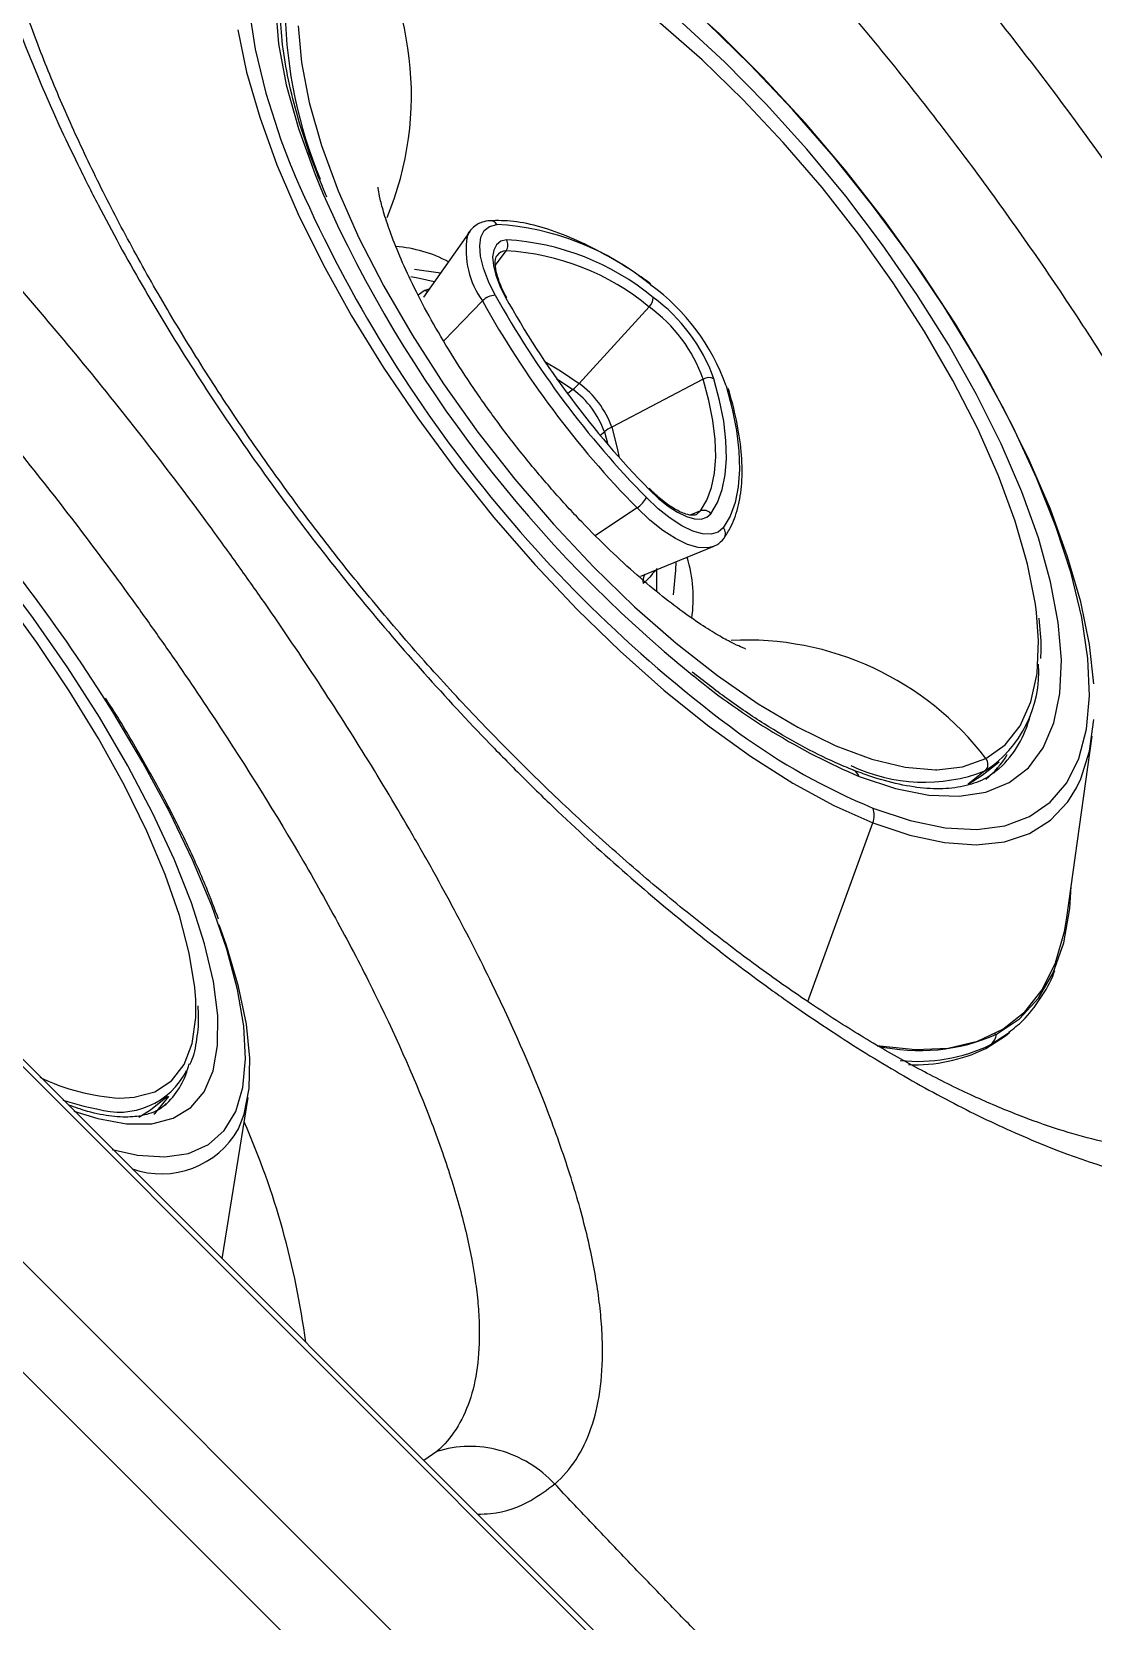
# Model space of a CAD drawing. Extents: x 527 to 611, y 788 to 934.
# Drawn here: x 537.179 to 539.494, y 815.588 to 819.057 of the extents above; entities that cross this region are included whole.
import ezdxf

# ---------------------------------------------------------------- set-up
doc = ezdxf.new("R2010")
doc.units = 0
doc.header["$MEASUREMENT"] = 0
doc.layers.add('1', color=4, linetype='Continuous')
doc.layers.add('GEOMETRY', color=3, linetype='Continuous', lineweight=25)

# ---------------------------------------------------------------- blocks, each defined once
blk = doc.blocks.new('2026_FLAIR')
at = {"layer": 'GEOMETRY'}
for p, q in [((11.0675, 15.2587), (10.9665, 15.1149)), ((11.0618, 15.2473), (11.0675, 15.2587)), ((11.1236, 15.1846), (11.1468, 15.2163)), ((11.1264, 15.2055), (11.1257, 15.2044)), ((11.0033, 15.1674), (10.9467, 15.1752)), ((10.9548, 15.1201), (10.9681, 15.1295)), ((10.9681, 15.1295), (10.9792, 15.133)), ((11.0951, 15.1069), (11.0106, 15.0195)), ((11.4591, 15.0937), (11.3061, 14.9267)), ((11.2568, 14.9373), (11.2921, 14.9135)), ((11.5767, 14.9361), (11.3772, 14.8315)), ((11.2921, 14.9135), (11.2807, 14.9044)), ((11.3518, 14.8138), (11.3611, 14.8212)), ((11.3611, 14.8212), (11.3687, 14.7938)), ((14.7715, 8.3276), (8.3313, 14.7713)), ((11.4324, 14.6552), (11.3416, 14.5946)), ((11.5708, 14.6485), (11.5499, 14.6398)), ((11.4407, 14.5065), (11.5987, 14.5708)), ((11.5987, 14.5708), (11.5946, 14.5694)), ((14.5159, 8.3424), (8.3459, 14.5158)), ((11.4752, 14.4745), (11.4756, 14.5232)), ((14.4919, 9.0335), (9.037, 14.4914)), ((14.5001, 9.0417), (9.0452, 14.4996)), ((12.37, 13.7611), (12.4254, 14.1568)), ((12.1855, 14.0718), (12.222, 14.1009)), ((12.2155, 14.0805), (12.2224, 14.0863)), ((11.9032, 14.0833), (11.9045, 14.0828)), ((12.1914, 14.081), (12.1548, 14.0519)), ((12.1548, 14.0519), (12.1855, 14.0718)), ((11.8046, 13.5782), (11.9469, 13.9679)), ((12.1931, 13.4754), (12.2362, 13.5033)), ((12.2028, 13.4831), (12.2445, 13.5099)), ((12.2131, 13.5076), (12.2167, 13.5066)), ((12.2362, 13.5033), (12.2459, 13.511)), ((12.1931, 13.4754), (12.2028, 13.4831)), ((10.3709, 13.3415), (10.4083, 13.3716)), ((10.4066, 13.3702), (10.4091, 13.3673)), ((10.4109, 13.3703), (10.4084, 13.3682)), ((10.5274, 13.0166), (10.5838, 13.3687)), ((10.3453, 13.3253), (10.3709, 13.3415)), ((10.9958, 12.5958), (10.9674, 12.5764))]:
    blk.add_line(p, q, dxfattribs=at)
at = {"layer": 'GEOMETRY', "flags": 128}
for points in [[(10.5615, 15.6989), (10.5807, 15.6062), (10.6092, 15.5076), (10.6468, 15.4041), (10.693, 15.2966), (10.7475, 15.1865), (10.8095, 15.0747), (10.8785, 14.9624), (10.9538, 14.8509), (11.0346, 14.7411), (11.1201, 14.6343), (11.2094, 14.5315), (11.3016, 14.4338), (11.3957, 14.3422), (11.4908, 14.2577), (11.5859, 14.181), (11.68, 14.1131), (11.7721, 14.0545), (11.8614, 14.0059), (11.9469, 13.9679)], [(11.0548, 16.0727), (10.9733, 16.1), (10.8976, 16.1157), (10.8285, 16.1195), (10.7668, 16.1114), (10.7131, 16.0916), (10.668, 16.0602), (10.6321, 16.0176), (10.6056, 15.9642), (10.589, 15.9007), (10.5824, 15.8277), (10.5858, 15.746), (10.5993, 15.6566), (10.6226, 15.5603), (10.6556, 15.4584), (10.677, 15.4021)], [(12.3909, 14.0439), (12.4004, 14.0638), (12.4195, 14.124), (12.4292, 14.1935)], [(12.4291, 14.2715), (12.4195, 14.3574), (12.4003, 14.4501), (12.3717, 14.5487), (12.3342, 14.6522), (12.2879, 14.7596), (12.2335, 14.8698), (12.1715, 14.9816), (12.1025, 15.0938), (12.0272, 15.2054), (11.9463, 15.3152), (11.8609, 15.422), (11.7716, 15.5248), (11.6794, 15.6225), (11.5853, 15.7141), (11.4902, 15.7986), (11.3951, 15.8753), (11.301, 15.9432), (11.2089, 16.0018), (11.1196, 16.0503), (11.0341, 16.0884)], [(11.947, 14.0001), (12.0285, 13.9728), (12.1042, 13.9572), (12.1733, 13.9534), (12.235, 13.9614), (12.2887, 13.9813), (12.3338, 14.0127), (12.3697, 14.0553), (12.3962, 14.1086), (12.4128, 14.1722), (12.4194, 14.2452), (12.416, 14.3268), (12.4025, 14.4163), (12.3791, 14.5125), (12.3462, 14.6145), (12.3039, 14.7211), (12.2529, 14.8311), (12.1937, 14.9434), (12.1268, 15.0568), (12.0531, 15.1699), (11.9733, 15.2815), (11.8884, 15.3904), (11.7992, 15.4955), (11.7068, 15.5956), (11.612, 15.6895), (11.5161, 15.7762)], [(11.0845, 16.0038), (11.0059, 16.0299), (10.9331, 16.0444), (10.867, 16.0471), (10.8083, 16.0379), (10.7577, 16.017), (10.7158, 15.9846), (10.6831, 15.9411), (10.66, 15.887), (10.6468, 15.8229), (10.6436, 15.7496), (10.6504, 15.6679), (10.6672, 15.5788), (10.6938, 15.4834), (10.7299, 15.3827), (10.7474, 15.34)], [(11.9173, 14.0691), (11.9959, 14.0429), (12.0687, 14.0284), (12.1348, 14.0257), (12.1935, 14.0349), (12.2441, 14.0558), (12.286, 14.0882), (12.3187, 14.1317), (12.3418, 14.1858), (12.355, 14.2499), (12.3582, 14.3233), (12.3514, 14.4049), (12.3346, 14.494), (12.308, 14.5895), (12.2719, 14.6901), (12.2268, 14.7949), (12.1732, 14.9025), (12.1118, 15.0116), (12.0431, 15.121), (11.9681, 15.2295), (11.8877, 15.3356), (11.8027, 15.4383), (11.7141, 15.5363), (11.6231, 15.6284), (11.5306, 15.7135)], [(12.3037, 14.4268), (12.3013, 14.4452), (12.2842, 14.5326), (12.2574, 14.6263), (12.221, 14.7251), (12.1755, 14.8278), (12.1216, 14.9332), (12.0598, 15.0399), (11.991, 15.1465), (11.9161, 15.2517), (11.8359, 15.3543), (11.7515, 15.4528), (11.664, 15.5461), (11.5744, 15.6329), (11.4839, 15.7123), (11.3935, 15.7832), (11.3046, 15.8447), (11.2181, 15.896), (11.1351, 15.9365), (11.1056, 15.9486)], [(10.6931, 15.7072), (10.7001, 15.6273), (10.7171, 15.5399), (10.744, 15.4462), (10.7804, 15.3474), (10.8258, 15.2446), (10.8798, 15.1393), (10.9415, 15.0326), (11.0103, 14.926), (11.0853, 14.8208), (11.1654, 14.7182), (11.2498, 14.6197), (11.3374, 14.5264), (11.427, 14.4395), (11.5175, 14.3602), (11.6078, 14.2893), (11.6968, 14.2278), (11.7833, 14.1765), (11.8662, 14.136), (11.9446, 14.1068), (12.0173, 14.0893), (12.0836, 14.0838), (12.0862, 14.0838)], [(11.1231, 15.1194), (11.1082, 15.1495), (11.0974, 15.1781), (11.0909, 15.2043), (11.0891, 15.2272), (11.0918, 15.2461), (11.0991, 15.2604), (11.1107, 15.2697), (11.1263, 15.2736)], [(11.1474, 15.2402), (11.1349, 15.237), (11.1255, 15.2295), (11.1196, 15.218), (11.1174, 15.2028), (11.1189, 15.1843), (11.1242, 15.1632), (11.1329, 15.1401), (11.1449, 15.1158)], [(10.9901, 15.1485), (10.9577, 15.1559), (10.9392, 15.1593)], [(10.9754, 15.1276), (10.9728, 15.1281), (10.9681, 15.1295)], [(10.4696, 13.5818), (10.4676, 13.6087), (10.4556, 13.6833), (10.4339, 13.7658), (10.4028, 13.855), (10.3626, 13.9499), (10.3139, 14.0492), (10.2572, 14.1518), (10.1933, 14.2562), (10.123, 14.3612), (10.0471, 14.4655), (9.9666, 14.5678), (9.8826, 14.6667), (9.7961, 14.7611), (9.7081, 14.8497), (9.6199, 14.9315), (9.5324, 15.0054), (9.4468, 15.0704)], [(11.231, 14.9747), (11.2651, 14.9542), (11.3061, 14.9267)], [(11.5708, 14.6485), (11.5846, 14.6722), (11.5948, 14.6999), (11.6013, 14.7313), (11.6039, 14.7663), (11.6028, 14.8045), (11.5978, 14.8458), (11.5891, 14.8897), (11.5767, 14.9361)], [(11.5937, 14.6425), (11.6079, 14.6669), (11.6183, 14.6952), (11.6249, 14.7274), (11.6276, 14.7632), (11.6264, 14.8024), (11.6214, 14.8447), (11.6124, 14.8897), (11.5997, 14.9372)], [(11.6267, 14.9216), (11.64, 14.8717), (11.6494, 14.8244), (11.6547, 14.78), (11.656, 14.7388), (11.6531, 14.7012), (11.6462, 14.6673), (11.6352, 14.6375), (11.6203, 14.612)], [(11.3772, 14.8315), (11.3886, 14.7887), (11.3937, 14.7651)], [(10.2038, 13.3388), (10.2561, 13.3223), (10.3185, 13.3109), (10.3735, 13.3112), (10.4204, 13.323), (10.4586, 13.3464), (10.4877, 13.381), (10.5074, 13.4264), (10.5174, 13.4821), (10.5177, 13.5475), (10.5081, 13.6217), (10.4889, 13.7039), (10.4603, 13.7931), (10.4225, 13.8883), (10.376, 13.9884), (10.3214, 14.0922), (10.2594, 14.1985), (10.1906, 14.306), (10.1158, 14.4135), (10.0359, 14.5197), (9.9519, 14.6233), (9.8648, 14.7233)], [(11.6203, 14.612), (11.6092, 14.6021), (11.5941, 14.5975), (11.5754, 14.5984), (11.5539, 14.6047), (11.5301, 14.6162), (11.5048, 14.6326), (11.4788, 14.6533), (11.4529, 14.6777)], [(11.4587, 14.6956), (11.4795, 14.6759), (11.5005, 14.6591), (11.5209, 14.6459), (11.5401, 14.6366), (11.5575, 14.6316), (11.5725, 14.6309), (11.5847, 14.6346), (11.5937, 14.6425)], [(11.5946, 14.5694), (11.5863, 14.5677), (11.566, 14.5687), (11.5425, 14.5756), (11.5165, 14.5881), (11.4889, 14.606), (11.4606, 14.6286), (11.4324, 14.6552)], [(11.5601, 14.6401), (11.5628, 14.6414), (11.5708, 14.6485)], [(11.5117, 14.4652), (11.5167, 14.5192), (11.5174, 14.5377)], [(12.1934, 14.1085), (12.2356, 14.1384), (12.2685, 14.1797), (12.2917, 14.2317), (12.305, 14.2938), (12.3082, 14.3653), (12.3037, 14.4268)], [(10.2872, 13.255), (10.3424, 13.2428), (10.4021, 13.2388), (10.454, 13.2465), (10.4973, 13.2658), (10.5318, 13.2964), (10.557, 13.3381), (10.5725, 13.3904), (10.5784, 13.4526), (10.5744, 13.5242), (10.5607, 13.6044), (10.5373, 13.6922), (10.5046, 13.7867), (10.4628, 13.8868), (10.4126, 13.9916), (10.3543, 14.0997), (10.2887, 14.2101), (10.2648, 14.248)], [(12.0862, 14.0838), (12.1425, 14.0902), (12.1934, 14.1085)], [(11.9469, 13.9679), (12.0276, 13.9407), (12.1029, 13.9246), (12.1719, 13.9199), (12.2339, 13.9266), (12.2882, 13.9445), (12.3344, 13.9736), (12.3719, 14.0135), (12.3909, 14.0439)], [(12.2167, 13.5066), (12.2669, 13.5404), (12.3083, 13.5852), (12.3405, 13.6405), (12.3633, 13.706), (12.3764, 13.781), (12.3796, 13.8294)], [(10.5631, 13.2997), (10.5755, 13.3318), (10.5864, 13.3882), (10.5879, 13.454), (10.5801, 13.5284), (10.5629, 13.6107), (10.5366, 13.7), (10.5208, 13.7451)], [(11.9578, 13.4815), (11.9617, 13.4808), (12.0399, 13.4728), (12.1112, 13.4763), (12.175, 13.4913), (12.2307, 13.5176), (12.278, 13.5551), (12.3163, 13.6033), (12.3453, 13.662), (12.3649, 13.7305), (12.37, 13.7611)], [(10.304, 13.3671), (10.3355, 13.3688), (10.3807, 13.3811), (10.4171, 13.4051), (10.4443, 13.4403), (10.4619, 13.4864), (10.4697, 13.5427), (10.4696, 13.5818)], [(10.1799, 13.3627), (10.2257, 13.3492), (10.2535, 13.3435)], [(10.3783, 13.3323), (10.3817, 13.3351), (10.4109, 13.3703)], [(10.4015, 13.3509), (10.4049, 13.3537), (10.4068, 13.3554)]]:
    blk.add_lwpolyline(points, dxfattribs=at)
at = {"layer": 'GEOMETRY'}
for centre, radius, start, end in [((10.2445, 15.556), 0.6957, 337.4603, 35.9149), ((11.6597, 15.7559), 0.9951, 181.1595, 202.6331), ((13.4285, 16.5695), 2.989, 202.9893, 233.58), ((13.3502, 16.5048), 2.8516, 204.1096, 231.0129), ((11.1115, 15.2649), 0.0171, 30.611, 92.6177), ((11.0938, 14.697), 0.5776, 50.3425, 86.7803), ((11.2477, 15.2173), 0.1883, 170.8349, 215.9001), ((11.1291, 15.2287), 0.0216, 324.8784, 32.2067), ((11.1166, 14.6915), 0.5495, 50.3425, 86.7803), ((10.8852, 14.9376), 0.2887, 61.9468, 85.8469), ((11.1473, 15.1906), 0.0257, 91.049, 144.5082), ((11.1167, 14.6806), 0.5365, 50.3425, 86.7803), ((11.4555, 15.1408), 0.00701, 6.5418, 53.4893), ((11.1896, 14.7666), 0.4637, 19.53, 53.9634), ((11.1244, 15.0791), 0.0403, 91.7928, 136.3989), ((12.9238, 16.1205), 2.0908, 208.9996, 224.4939), ((12.9113, 16.1106), 2.0446, 208.9996, 224.4939), ((12.8464, 16.059), 1.9454, 208.9996, 224.4939), ((11.1446, 15.1119), 0.00397, 30.916, 86.9374), ((11.4398, 15.1133), 0.0275, 314.4377, 2.733), ((11.2637, 14.8251), 0.3321, 19.53, 53.9634), ((11.2473, 14.8122), 0.374, 19.53, 53.9634), ((11.2131, 15.0115), 0.1258, 308.8659, 317.64), ((11.1881, 14.7645), 0.2006, 19.53, 53.9634), ((11.5892, 14.9143), 0.0252, 65.4665, 119.9), ((11.1776, 14.7561), 0.1947, 19.53, 53.9634), ((11.4251, 14.7395), 0.1038, 117.5157, 128.1111), ((7.0116, 12.1565), 3.8676, 32.7381, 42.1762), ((11.3993, 14.7059), 0.0605, 303.1119, 332.2189), ((11.578, 14.6294), 0.0204, 40.1359, 110.8471), ((11.6069, 14.5994), 0.0183, 326.0036, 43.1271), ((11.2537, 14.4591), 0.3014, 351.3603, 17.0802), ((11.4757, 14.4944), 0.0304, 148.7018, 188.4778), ((11.6705, 13.7086), 0.6583, 37.4096, 92.8639), ((12.0509, 14.2973), 0.2579, 303.0126, 3.7793), ((12.5028, 15.4406), 1.4913, 230.5934, 246.8803), ((12.0665, 14.2548), 0.2296, 312.7968, 346.4225), ((12.5046, 15.3384), 1.4499, 234.0768, 247.3787), ((12.0588, 14.4272), 0.3707, 244.4606, 290.951), ((12.1784, 14.0958), 0.0196, 311.2873, 40.2634), ((12.0688, 14.217), 0.1982, 308.7729, 329.6682), ((11.8936, 14.0598), 0.0254, 21.4834, 64.702), ((11.9056, 13.9841), 0.0444, 338.527, 21.1316), ((12.0489, 13.8805), 0.4098, 256.9529, 294.1614), ((12.1783, 13.5134), 0.039, 309.0158, 349.8489), ((12.0447, 13.8135), 0.3663, 264.022, 295.5805), ((12.0385, 13.7949), 0.355, 267.7511, 295.8274), ((10.3017, 13.5026), 0.1662, 253.165, 333.341), ((10.2873, 13.4787), 0.1717, 314.1009, 347.6629), ((10.3309, 13.8293), 0.463, 244.1897, 266.6593), ((10.3947, 13.3955), 0.1937, 250.8877, 330.3717), ((8.9533, 12.6026), 1.7716, 7.5192, 23.7185)]:
    blk.add_arc(centre, radius, start, end, dxfattribs=at)
for points, knots in [([(27.8637, 11.064), (27.8345, 11.0674), (27.7761, 11.0743), (27.6885, 11.0852), (27.601, 11.0964), (27.5136, 11.108), (27.4261, 11.12), (27.3387, 11.1323), (27.2514, 11.1451), (27.1641, 11.1582), (27.0768, 11.1717), (26.9896, 11.1856), (26.9024, 11.1998), (26.8153, 11.2145), (26.7282, 11.2295), (26.6412, 11.2449), (26.5543, 11.2607), (26.4673, 11.2769), (26.2838, 11.3119), (26.0035, 11.3689), (25.6266, 11.4533), (25.2493, 11.5456), (24.8744, 11.6454), (24.5005, 11.7532), (24.1293, 11.8686), (23.8204, 11.9716), (23.5964, 12.0503), (23.4739, 12.0945), (23.3821, 12.1282), (23.2999, 12.1589), (23.1781, 12.2055), (22.9647, 12.2893), (22.5375, 12.4661), (21.9289, 12.743), (21.2085, 13.111), (20.5023, 13.5116), (19.9859, 13.8345), (19.6481, 14.0583), (19.4806, 14.1719), (19.3143, 14.2872), (18.8519, 14.6145), (17.9373, 15.3134), (16.7228, 16.4039), (15.7204, 17.4777), (15.0263, 18.3164), (14.615, 18.8554), (14.3379, 19.2421), (14.1834, 19.4645), (14.0315, 19.6881), (13.8456, 19.9712), (13.5575, 20.431), (13.2155, 21.0182), (12.901, 21.6164), (12.6672, 22.1), (12.5015, 22.4635), (12.3455, 22.8275), (12.2358, 23.1014), (12.1658, 23.2836), (12.1343, 23.3674), (12.1006, 23.4591), (12.0557, 23.5832), (11.999, 23.7444), (11.9148, 23.992), (11.8156, 24.2995), (11.7032, 24.6739), (11.5989, 25.0496), (11.5021, 25.4282), (11.4136, 25.8058), (11.3479, 26.1135), (11.3006, 26.3514), (11.2686, 26.5198), (11.2381, 26.6884), (11.2091, 26.8571), (11.1815, 27.0259), (11.1554, 27.1949), (11.1306, 27.3639), (11.1153, 27.4767), (11.1076, 27.5331)], [0, 0, 0, 0, 0.003601, 0.007202, 0.010803, 0.014403, 0.018003, 0.021602, 0.025201, 0.028799, 0.032397, 0.035994, 0.039591, 0.043188, 0.046784, 0.050379, 0.053974, 0.057569, 0.061163, 0.07676, 0.092427, 0.108162, 0.123965, 0.1395, 0.155313, 0.170996, 0.178843, 0.18397, 0.186695, 0.190623, 0.194553, 0.20242, 0.218188, 0.249906, 0.281826, 0.313486, 0.344944, 0.352791, 0.360635, 0.368476, 0.376315, 0.426491, 0.502142, 0.565552, 0.596885, 0.628574, 0.644311, 0.652182, 0.660054, 0.675747, 0.691595, 0.723301, 0.755182, 0.77105, 0.78684, 0.802651, 0.81832, 0.822249, 0.826177, 0.829114, 0.834031, 0.842102, 0.849737, 0.865619, 0.881164, 0.897081, 0.912903, 0.928628, 0.944256, 0.951226, 0.958196, 0.965165, 0.972133, 0.979101, 0.986068, 0.993034, 1, 1, 1, 1]), ([(12.7026, 17.4531), (12.7014, 17.452), (12.7001, 17.4509), (12.6976, 17.4487), (12.6938, 17.4453), (12.685, 17.4374), (12.6678, 17.4213), (12.6536, 17.4068), (12.6259, 17.3771), (12.6084, 17.3561), (12.5587, 17.2902), (12.5294, 17.242), (12.4784, 17.1375), (12.4568, 17.081), (12.4302, 16.9902), (12.4223, 16.9588), (12.4088, 16.8946), (12.4031, 16.8617), (12.3891, 16.7609), (12.384, 16.6908), (12.3822, 16.5449), (12.3855, 16.4691), (12.3969, 16.3512), (12.4018, 16.3111), (12.4139, 16.2297), (12.4209, 16.1886), (12.4453, 16.0643), (12.4657, 15.98), (12.5147, 15.8087), (12.5434, 15.7218), (12.5927, 15.5894), (12.6102, 15.5449), (12.6473, 15.4553), (12.6669, 15.4101), (12.7287, 15.2745), (12.7736, 15.1843), (12.8705, 15.0045), (12.9225, 14.9148), (13.0337, 14.7359), (13.0929, 14.6467), (13.1873, 14.5133), (13.2197, 14.4689), (13.2858, 14.3811), (13.3195, 14.3377), (13.4224, 14.2086), (13.4937, 14.1243), (13.6413, 13.9593), (13.7177, 13.8785), (13.8361, 13.76), (13.8763, 13.7209), (13.9375, 13.663), (13.9581, 13.6438), (13.9994, 13.6057), (14.0201, 13.5869), (14.1242, 13.4938), (14.2087, 13.4224), (14.3801, 13.2856), (14.4671, 13.2202), (14.6433, 13.0954), (14.7326, 13.0359), (14.8684, 12.9514), (14.9138, 12.9242), (15.0041, 12.8717), (15.0493, 12.8465), (15.1843, 12.7738), (15.274, 12.7291), (15.4528, 12.6476), (15.5417, 12.6107), (15.6746, 12.5611), (15.7189, 12.5455), (15.807, 12.5164), (15.8505, 12.503), (15.9798, 12.4659), (16.064, 12.4456), (16.2286, 12.4133), (16.3089, 12.4013), (16.4264, 12.3898), (16.4651, 12.387), (16.5223, 12.3844), (16.5412, 12.3838), (16.5788, 12.3831), (16.5975, 12.3831), (16.6899, 12.3841), (16.7603, 12.3892), (16.8942, 12.4077), (16.9578, 12.4211), (17.0779, 12.4559), (17.1345, 12.4774), (17.2138, 12.5158), (17.2393, 12.5297), (17.2882, 12.5593), (17.3115, 12.575), (17.378, 12.625), (17.4179, 12.6621), (17.4531, 12.7029)], [0, 0, 0, 0, 0.000977, 0.000977, 0.001953, 0.003906, 0.007813, 0.015625, 0.015625, 0.03125, 0.03125, 0.0625, 0.0625, 0.09375, 0.09375, 0.109375, 0.109375, 0.125, 0.125, 0.15625, 0.15625, 0.1875, 0.1875, 0.203125, 0.203125, 0.21875, 0.21875, 0.25, 0.25, 0.28125, 0.28125, 0.296875, 0.296875, 0.3125, 0.3125, 0.34375, 0.34375, 0.375, 0.375, 0.40625, 0.40625, 0.421875, 0.421875, 0.4375, 0.4375, 0.46875, 0.46875, 0.5, 0.5, 0.515625, 0.515625, 0.523438, 0.523438, 0.53125, 0.53125, 0.5625, 0.5625, 0.59375, 0.59375, 0.625, 0.625, 0.640625, 0.640625, 0.65625, 0.65625, 0.6875, 0.6875, 0.71875, 0.71875, 0.734375, 0.734375, 0.75, 0.75, 0.78125, 0.78125, 0.8125, 0.8125, 0.828125, 0.828125, 0.835938, 0.835938, 0.84375, 0.84375, 0.875, 0.875, 0.90625, 0.90625, 0.9375, 0.9375, 0.953125, 0.953125, 0.96875, 0.96875, 1, 1, 1, 1]), ([(10.018, 16.8559), (9.9855, 16.8024), (9.9612, 16.7397), (9.9372, 16.6323), (9.9313, 16.5942), (9.9257, 16.5336), (9.9244, 16.5129), (9.9229, 16.4706), (9.9227, 16.449), (9.9245, 16.3393), (9.9347, 16.2453), (9.9586, 16.12), (9.9639, 16.0945), (9.9757, 16.0428), (9.9822, 16.0165), (10.0033, 15.9368), (10.0194, 15.8829), (10.074, 15.7189), (10.1186, 15.6066), (10.1845, 15.4626), (10.1983, 15.4336), (10.2268, 15.3753), (10.2415, 15.3459), (10.287, 15.2581), (10.319, 15.1997), (10.4199, 15.0249), (10.4936, 14.909), (10.6141, 14.7359), (10.6561, 14.6782), (10.7417, 14.5652), (10.7856, 14.5098), (10.9201, 14.3463), (11.0138, 14.2413), (11.1358, 14.1149), (11.1606, 14.0899), (11.2101, 14.0407), (11.2349, 14.0165), (11.3095, 13.9454), (11.3596, 13.8996), (11.5103, 13.7676), (11.6116, 13.6863), (11.7394, 13.5933), (11.7649, 13.5752), (11.8156, 13.5403), (11.8408, 13.5234), (11.9159, 13.4743), (11.9654, 13.4438), (12.0632, 13.3873), (12.1116, 13.3612), (12.1832, 13.3255), (12.2069, 13.3141), (12.254, 13.2925), (12.2775, 13.2823), (12.3932, 13.2342), (12.4804, 13.206), (12.6031, 13.1784), (12.6427, 13.1716), (12.7, 13.1653), (12.7187, 13.1638), (12.7555, 13.1621), (12.7736, 13.1619), (12.861, 13.1641), (12.923, 13.176), (13.0046, 13.2085), (13.0299, 13.2218), (13.0648, 13.2455), (13.0759, 13.2541), (13.0971, 13.2724), (13.1071, 13.2821), (13.1541, 13.3335), (13.1826, 13.3835), (13.2118, 13.4716), (13.2192, 13.5032), (13.2269, 13.5541), (13.2289, 13.5715), (13.2317, 13.6073), (13.2325, 13.6256), (13.2336, 13.7192), (13.2253, 13.8011), (13.2036, 13.9121), (13.1987, 13.9347), (13.1877, 13.9809), (13.1817, 14.0045), (13.1619, 14.076), (13.1467, 14.1248), (13.0949, 14.2744), (13.0524, 14.3785), (12.9767, 14.5416), (12.9494, 14.5973), (12.8918, 14.709), (12.8615, 14.7652), (12.766, 14.9349), (12.6963, 15.0495), (12.6017, 15.1947), (12.5824, 15.2239), (12.5433, 15.2819), (12.5235, 15.3108), (12.4635, 15.3972), (12.4226, 15.4542), (12.2972, 15.6241), (12.2101, 15.7355), (12.0964, 15.8722), (12.0735, 15.8993), (12.0278, 15.9528), (12.0048, 15.9791), (11.9357, 16.0573), (11.8894, 16.1081), (11.7962, 16.2071), (11.7493, 16.2552), (11.6785, 16.3254), (11.6548, 16.3484), (11.6072, 16.3938), (11.5833, 16.4162), (11.4641, 16.5258), (11.3702, 16.605), (11.2312, 16.7115), (11.1852, 16.7449), (11.1166, 16.7918), (11.0938, 16.8069), (11.0483, 16.836), (11.0256, 16.85), (10.9137, 16.9165), (10.828, 16.9592), (10.7048, 17.0078), (10.6647, 17.0214), (10.6058, 17.0378), (10.5864, 17.0426), (10.5481, 17.0508), (10.5293, 17.0542), (10.5109, 17.0569)], [0, 0, 0, 0, 0.03125, 0.03125, 0.046875, 0.046875, 0.054688, 0.054688, 0.0625, 0.0625, 0.09375, 0.09375, 0.101563, 0.101563, 0.109375, 0.109375, 0.125, 0.125, 0.15625, 0.15625, 0.164063, 0.164063, 0.171875, 0.171875, 0.1875, 0.1875, 0.21875, 0.21875, 0.234375, 0.234375, 0.25, 0.25, 0.28125, 0.28125, 0.289063, 0.289063, 0.296875, 0.296875, 0.3125, 0.3125, 0.34375, 0.34375, 0.351563, 0.351563, 0.359375, 0.359375, 0.375, 0.375, 0.390625, 0.390625, 0.398438, 0.398438, 0.40625, 0.40625, 0.4375, 0.4375, 0.453125, 0.453125, 0.460938, 0.460938, 0.46875, 0.46875, 0.5, 0.5, 0.515625, 0.515625, 0.523438, 0.523438, 0.53125, 0.53125, 0.5625, 0.5625, 0.578125, 0.578125, 0.585938, 0.585938, 0.59375, 0.59375, 0.625, 0.625, 0.632813, 0.632813, 0.640625, 0.640625, 0.65625, 0.65625, 0.6875, 0.6875, 0.703125, 0.703125, 0.71875, 0.71875, 0.75, 0.75, 0.757813, 0.757813, 0.765625, 0.765625, 0.78125, 0.78125, 0.8125, 0.8125, 0.820313, 0.820313, 0.828125, 0.828125, 0.84375, 0.84375, 0.859375, 0.859375, 0.867188, 0.867188, 0.875, 0.875, 0.90625, 0.90625, 0.921875, 0.921875, 0.929688, 0.929688, 0.9375, 0.9375, 0.96875, 0.96875, 0.984375, 0.984375, 0.992188, 0.992188, 1, 1, 1, 1]), ([(10.4884, 16.7929), (10.5067, 16.7897), (10.5561, 16.7812), (10.6414, 16.7566), (10.7458, 16.7155), (10.8559, 16.6609), (10.9701, 16.5935), (11.0868, 16.5146), (11.2062, 16.4243), (11.3284, 16.3226), (11.4515, 16.211), (11.5738, 16.0917), (11.6956, 15.9648), (11.8171, 15.8301), (11.9364, 15.69), (12.0516, 15.547), (12.1631, 15.4011), (12.2713, 15.2515), (12.374, 15.1013), (12.4697, 14.9529), (12.5587, 14.8059), (12.6414, 14.6594), (12.7158, 14.5163), (12.7808, 14.3789), (12.8368, 14.2464), (12.884, 14.118), (12.9209, 13.996), (12.9473, 13.8823), (12.9633, 13.7761), (12.9686, 13.6771), (12.9629, 13.5866), (12.9462, 13.5061), (12.9187, 13.4352), (12.8798, 13.374), (12.83, 13.3244), (12.7726, 13.2864), (12.7276, 13.2708), (12.7059, 13.2633)], [0, 0, 0, 0, 0.016747, 0.045274, 0.073802, 0.103196, 0.13259, 0.16156, 0.19053, 0.220373, 0.250216, 0.279349, 0.308483, 0.338472, 0.368461, 0.397496, 0.426532, 0.456402, 0.486271, 0.514993, 0.543715, 0.573247, 0.602779, 0.631082, 0.659385, 0.688481, 0.717577, 0.745599, 0.773621, 0.802439, 0.831257, 0.859482, 0.887707, 0.916769, 0.94583, 0.973908, 1, 1, 1, 1]), ([(12.7056, 13.264), (12.7023, 13.2629), (12.6886, 13.2583), (12.6534, 13.253), (12.5998, 13.251), (12.5365, 13.2557), (12.4647, 13.2677), (12.3847, 13.2878), (12.2974, 13.3163), (12.2037, 13.3537), (12.1046, 13.3999), (12.0013, 13.4547), (11.8946, 13.5182), (11.7847, 13.5902), (11.6716, 13.6708), (11.5556, 13.7602), (11.438, 13.8577), (11.3198, 13.9625), (11.2025, 14.0739), (11.0873, 14.1907), (10.9754, 14.3117), (10.8679, 14.436), (10.7653, 14.5629), (10.6673, 14.6925), (10.5738, 14.8252), (10.4849, 14.9604), (10.4015, 15.0972), (10.3244, 15.2342), (10.2542, 15.3701), (10.1916, 15.5037), (10.137, 15.6335), (10.0909, 15.7584), (10.0533, 15.8772), (10.0239, 15.99), (10.0024, 16.0966), (9.9886, 16.1964), (9.9822, 16.2881), (9.9827, 16.3709), (9.9895, 16.4438), (10.0015, 16.5065), (10.0177, 16.5574), (10.0308, 16.588), (10.0381, 16.599), (10.0388, 16.6001)], [0, 0, 0, 0, 0.0082093, 0.0340994, 0.0587274, 0.0830157, 0.1073116, 0.1317524, 0.1563809, 0.1811675, 0.2060505, 0.2309395, 0.2557435, 0.2805749, 0.3059213, 0.3316944, 0.3577953, 0.3841111, 0.4105218, 0.4368794, 0.4630602, 0.4889707, 0.5145595, 0.5400694, 0.5659076, 0.5919821, 0.6182239, 0.6445504, 0.6708521, 0.6970223, 0.722972, 0.7486237, 0.7739159, 0.7988028, 0.8239195, 0.8489106, 0.8738175, 0.8986062, 0.9232668, 0.947843, 0.9724442, 0.9973012, 1, 1, 1, 1]), ([(11.2529, 12.5248), (11.2884, 12.556), (11.3146, 12.5966), (11.3492, 12.6955), (11.3576, 12.7539), (11.3568, 12.8384), (11.3561, 12.856), (11.3535, 12.8918), (11.3516, 12.9102), (11.3443, 12.9667), (11.3372, 13.0061), (11.3187, 13.0884), (11.3073, 13.1313), (11.2869, 13.1982), (11.2795, 13.221), (11.2637, 13.2674), (11.2553, 13.2911), (11.2104, 13.4114), (11.1668, 13.512), (11.0904, 13.6694), (11.0631, 13.7229), (11.0194, 13.8048), (11.0044, 13.8324), (10.9734, 13.8882), (10.9574, 13.9163), (10.8762, 14.057), (10.8057, 14.1706), (10.6922, 14.3428), (10.6531, 14.4005), (10.5923, 14.4875), (10.5717, 14.5166), (10.53, 14.5746), (10.509, 14.6035), (10.403, 14.7471), (10.3154, 14.8596), (10.1798, 15.0248), (10.1339, 15.0793), (10.0639, 15.1601), (10.0405, 15.1868), (9.9936, 15.2394), (9.9702, 15.2653), (9.853, 15.3931), (9.7591, 15.4897), (9.6413, 15.6031), (9.6177, 15.6254), (9.5705, 15.6693), (9.5469, 15.6909), (9.4762, 15.7541), (9.4297, 15.7941), (9.2921, 15.9075), (9.2027, 15.9746), (9.0938, 16.0475), (9.0721, 16.0616), (9.0291, 16.0885), (9.0078, 16.1013), (8.9449, 16.1378), (8.9042, 16.1595), (8.7856, 16.2168), (8.7112, 16.2446), (8.6243, 16.2661), (8.6071, 16.2697), (8.5737, 16.2755), (8.5575, 16.2777), (8.5101, 16.2823), (8.4802, 16.2826), (8.452, 16.2802)], [0, 0, 0, 0, 0.0625, 0.0625, 0.125, 0.125, 0.140625, 0.140625, 0.15625, 0.15625, 0.1875, 0.1875, 0.21875, 0.21875, 0.234375, 0.234375, 0.25, 0.25, 0.3125, 0.3125, 0.34375, 0.34375, 0.359375, 0.359375, 0.375, 0.375, 0.4375, 0.4375, 0.46875, 0.46875, 0.484375, 0.484375, 0.5, 0.5, 0.5625, 0.5625, 0.59375, 0.59375, 0.609375, 0.609375, 0.625, 0.625, 0.6875, 0.6875, 0.703125, 0.703125, 0.71875, 0.71875, 0.75, 0.75, 0.8125, 0.8125, 0.828125, 0.828125, 0.84375, 0.84375, 0.875, 0.875, 0.9375, 0.9375, 0.953125, 0.953125, 0.96875, 0.96875, 1, 1, 1, 1]), ([(8.4512, 16.01), (8.4767, 16.0123), (8.5038, 16.0121), (8.5468, 16.0079), (8.5615, 16.0059), (8.5918, 16.0006), (8.6073, 15.9973), (8.6862, 15.9777), (8.7536, 15.9522), (8.861, 15.8997), (8.8979, 15.8798), (8.9549, 15.8464), (8.9742, 15.8346), (9.0132, 15.8099), (9.0328, 15.797), (9.1314, 15.7302), (9.2123, 15.6687), (9.3368, 15.5649), (9.3788, 15.5283), (9.4427, 15.4705), (9.4641, 15.4507), (9.5067, 15.4106), (9.5281, 15.3903), (9.6345, 15.2867), (9.7193, 15.1987), (9.8252, 15.0822), (9.8464, 15.0586), (9.8887, 15.0107), (9.9099, 14.9864), (9.9731, 14.9129), (10.0146, 14.8634), (10.1371, 14.7132), (10.2163, 14.611), (10.3122, 14.4808), (10.3313, 14.4546), (10.369, 14.402), (10.3877, 14.3756), (10.4428, 14.2967), (10.4783, 14.2444), (10.5813, 14.0884), (10.6454, 13.9854), (10.7195, 13.858), (10.734, 13.8325), (10.7623, 13.7819), (10.776, 13.7569), (10.816, 13.6827), (10.8409, 13.6342), (10.9109, 13.4915), (10.9511, 13.4003), (10.9925, 13.2912), (11.0004, 13.2697), (11.015, 13.2276), (11.0218, 13.207), (11.0408, 13.1462), (11.0515, 13.1073), (11.0689, 13.0326), (11.0756, 12.9969), (11.0826, 12.9456), (11.0845, 12.9289), (11.0871, 12.8963), (11.0879, 12.8804), (11.0893, 12.8036), (11.0821, 12.7507), (11.0514, 12.6609), (11.0279, 12.6241), (10.9958, 12.5958)], [0, 0, 0, 0, 0.03125, 0.03125, 0.046875, 0.046875, 0.0625, 0.0625, 0.125, 0.125, 0.15625, 0.15625, 0.171875, 0.171875, 0.1875, 0.1875, 0.25, 0.25, 0.28125, 0.28125, 0.296875, 0.296875, 0.3125, 0.3125, 0.375, 0.375, 0.390625, 0.390625, 0.40625, 0.40625, 0.4375, 0.4375, 0.5, 0.5, 0.515625, 0.515625, 0.53125, 0.53125, 0.5625, 0.5625, 0.625, 0.625, 0.640625, 0.640625, 0.65625, 0.65625, 0.6875, 0.6875, 0.75, 0.75, 0.765625, 0.765625, 0.78125, 0.78125, 0.8125, 0.8125, 0.84375, 0.84375, 0.859375, 0.859375, 0.875, 0.875, 0.9375, 0.9375, 1, 1, 1, 1]), ([(10.7558, 15.333), (10.7457, 15.3572), (10.7224, 15.413), (10.6951, 15.4955), (10.6728, 15.58), (10.659, 15.658), (10.6533, 15.7289), (10.6558, 15.7917), (10.6657, 15.8459), (10.683, 15.8907), (10.7024, 15.9226), (10.7187, 15.9363), (10.7249, 15.9414)], [0, 0, 0, 0, 0.082819, 0.18997, 0.296814, 0.40329, 0.509368, 0.615117, 0.7208, 0.826997, 0.935195, 1, 1, 1, 1]), ([(11.6685, 14.3479), (11.6688, 14.3479), (11.6705, 14.3474), (11.6628, 14.3499), (11.6457, 14.3575), (11.6182, 14.3718), (11.5822, 14.3935), (11.5383, 14.4233), (11.4879, 14.4615), (11.4322, 14.5081), (11.3728, 14.5625), (11.3113, 14.6241), (11.2493, 14.6916), (11.1883, 14.7639), (11.1299, 14.8392), (11.0754, 14.9158), (11.026, 14.992), (10.9827, 15.0658), (10.9462, 15.1352), (10.9169, 15.1982), (10.895, 15.253), (10.8801, 15.2977), (10.8715, 15.3305), (10.8678, 15.3514), (10.8677, 15.3537), (10.8676, 15.3549)], [0, 0, 0, 0, 0.006914, 0.04354, 0.080954, 0.119749, 0.160324, 0.202843, 0.247278, 0.29346, 0.341134, 0.390006, 0.439768, 0.490116, 0.540756, 0.591376, 0.641625, 0.691216, 0.739863, 0.787283, 0.833225, 0.877513, 0.920117, 0.96124, 1, 1, 1, 1]), ([(11.1107, 15.282), (11.1051, 15.2812), (11.0912, 15.2793), (11.0724, 15.2666), (11.0615, 15.2527), (11.0599, 15.2436), (11.0599, 15.2433)], [0, 0, 0, 0, 0.246455, 0.609367, 0.989299, 1, 1, 1, 1]), ([(11.4596, 15.1464), (11.4472, 15.155), (11.4111, 15.1799), (11.3524, 15.2147), (11.2854, 15.2472), (11.2218, 15.2696), (11.1629, 15.2825), (11.1279, 15.2822), (11.1107, 15.282)], [0, 0, 0, 0, 0.095063, 0.27649, 0.458361, 0.640779, 0.823755, 1, 1, 1, 1]), ([(11.148, 15.114), (11.1448, 15.1201), (11.1356, 15.1377), (11.1258, 15.1647), (11.1218, 15.1897), (11.1241, 15.2023), (11.1257, 15.204), (11.1261, 15.2044)], [0, 0, 0, 0, 0.140296, 0.406247, 0.666395, 0.917532, 1, 1, 1, 1]), ([(11.6221, 14.5892), (11.6267, 14.5962), (11.6396, 14.6159), (11.6538, 14.655), (11.6622, 14.7083), (11.6617, 14.7694), (11.6524, 14.8362), (11.6401, 14.8866), (11.6322, 14.9133), (11.6314, 14.9161)], [0, 0, 0, 0, 0.095956, 0.269424, 0.446183, 0.626588, 0.808444, 0.980487, 1, 1, 1, 1]), ([(11.5588, 14.6402), (11.5576, 14.6397), (11.5547, 14.6384), (11.5391, 14.6405), (11.5154, 14.6515), (11.4872, 14.6707), (11.4681, 14.689), (11.4586, 14.6981)], [0, 0, 0, 0, 0.131175, 0.337078, 0.556478, 0.779692, 1, 1, 1, 1]), ([(11.5925, 14.57), (11.5974, 14.5712), (11.6093, 14.5742), (11.6173, 14.5836), (11.6221, 14.5892)], [0, 0, 0, 0, 0.405259, 1, 1, 1, 1]), ([(11.4726, 14.5195), (11.4685, 14.5143), (11.4605, 14.504), (11.4506, 14.4946), (11.4456, 14.4899)], [0, 0, 0, 0, 0.504613, 1, 1, 1, 1]), ([(12.3132, 14.3263), (12.3137, 14.3341), (12.3155, 14.3611), (12.3119, 14.3921), (12.3094, 14.4143)], [0, 0, 0, 0, 0.287901, 1, 1, 1, 1]), ([(11.9034, 14.0832), (11.8906, 14.0884), (11.8539, 14.1035), (11.7896, 14.1356), (11.7102, 14.1826), (11.631, 14.2358), (11.578, 14.277), (11.5529, 14.2965)], [0, 0, 0, 0, 0.119244, 0.344396, 0.570187, 0.79667, 1, 1, 1, 1]), ([(10.5194, 13.7574), (10.5109, 13.7803), (10.4909, 13.8339), (10.4505, 13.9233), (10.4003, 14.0236), (10.3426, 14.1265), (10.2997, 14.199), (10.2747, 14.2369), (10.2726, 14.24)], [0, 0, 0, 0, 0.154589, 0.362074, 0.569042, 0.775624, 0.981925, 1, 1, 1, 1]), ([(12.2204, 14.0864), (12.2161, 14.0823), (12.2015, 14.0679), (12.1688, 14.0531), (12.1214, 14.0421), (12.0664, 14.0414), (12.0056, 14.0504), (11.9504, 14.0655), (11.9151, 14.0788), (11.9034, 14.0832)], [0, 0, 0, 0, 0.072679, 0.251917, 0.427535, 0.594847, 0.757761, 0.919284, 1, 1, 1, 1]), ([(12.2434, 13.5109), (12.2538, 13.5189), (12.2803, 13.5394), (12.3128, 13.5837), (12.3356, 13.621), (12.343, 13.6439), (12.3436, 13.6455)], [0, 0, 0, 0, 0.2373143, 0.6041214, 0.9732689, 1, 1, 1, 1]), ([(10.4569, 13.4404), (10.4579, 13.4423), (10.4661, 13.458), (10.4725, 13.4958), (10.4774, 13.5366), (10.475, 13.5634), (10.4746, 13.5682)], [0, 0, 0, 0, 0.059548, 0.47679, 0.905691, 1, 1, 1, 1]), ([(10.4048, 13.3551), (10.4028, 13.3528), (10.3929, 13.3421), (10.3701, 13.3325), (10.3328, 13.3247), (10.288, 13.3262), (10.2407, 13.3347), (10.2065, 13.3468), (10.1924, 13.3518)], [0, 0, 0, 0, 0.058813, 0.282323, 0.47067, 0.670891, 0.864582, 1, 1, 1, 1]), ([(11.2529, 12.5248), (11.2366, 12.5423), (11.2179, 12.5575), (11.1772, 12.5822), (11.1553, 12.5917), (11.11, 12.6042), (11.0867, 12.6072), (11.0404, 12.6065), (11.0175, 12.6027), (10.9958, 12.5958)], [0, 0, 0, 0, 0.25, 0.25, 0.5, 0.5, 0.75, 0.75, 1, 1, 1, 1]), ([(11.0847, 12.459), (11.0941, 12.4593), (11.139, 12.4608), (11.1958, 12.4827), (11.236, 12.5123), (11.253, 12.5249)], [0, 0, 0, 0, 0.1323743, 0.6324577, 1, 1, 1, 1]), ([(12.5249, 11.253), (12.4976, 11.2788), (12.4431, 11.3302), (12.3617, 11.4078), (12.2806, 11.4857), (12.1998, 11.5639), (12.1192, 11.6423), (12.039, 11.7211), (11.959, 11.8001), (11.8794, 11.8795), (11.8, 11.9591), (11.721, 12.0391), (11.6422, 12.1193), (11.5638, 12.1998), (11.4856, 12.2806), (11.4078, 12.3617), (11.3302, 12.4431), (11.2787, 12.4976), (11.253, 12.5249)], [0, 0, 0, 0, 0.062513, 0.125022, 0.187529, 0.250033, 0.312535, 0.375035, 0.437534, 0.500032, 0.562528, 0.625024, 0.687519, 0.750014, 0.81251, 0.875006, 0.937502, 1, 1, 1, 1])]:
    blk.add_open_spline(points, degree=3, knots=knots, dxfattribs=at)

msp = doc.modelspace()

# ---------------------------------------------------------------- block references
at = {"layer": '1'}
msp.add_blockref('2026_FLAIR', (527.0666, 803.3631), dxfattribs=at)

doc.saveas('drawing.dxf')
